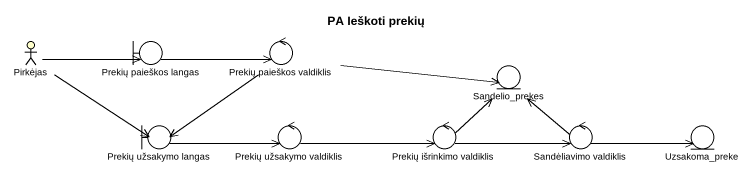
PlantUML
@startuml
title PA Ieškoti prekių
actor Pirkėjas #FFFFCC
boundary "Prekių paieškos langas" as Prekių_paieškos_langas
control "Prekių paieškos valdiklis" as Prekių_paieškos_valdiklis
entity Sandelio_prekes
boundary "Prekių užsakymo langas" as Prekių_užsakymo_langas
control "Prekių užsakymo valdiklis" as Prekių_užsakymo_valdiklis
control "Prekių išrinkimo valdiklis" as Prekių_išrinkimo_valdiklis
control "Sandėliavimo valdiklis" as Sandėliavimo_valdiklis
entity Uzsakoma_preke
Pirkėjas -right-> Prekių_paieškos_langas
Pirkėjas --> Prekių_užsakymo_langas
Prekių_paieškos_langas -right-> Prekių_paieškos_valdiklis
Prekių_paieškos_valdiklis -right-> Sandelio_prekes
Prekių_paieškos_valdiklis --> Prekių_užsakymo_langas
Prekių_užsakymo_langas -right-> Prekių_užsakymo_valdiklis
Prekių_užsakymo_valdiklis -right-> Prekių_išrinkimo_valdiklis
Prekių_išrinkimo_valdiklis -up-> Sandelio_prekes
Prekių_išrinkimo_valdiklis -right-> Sandėliavimo_valdiklis
Sandėliavimo_valdiklis -up-> Sandelio_prekes
Sandėliavimo_valdiklis -right-> Uzsakoma_preke
@enduml
